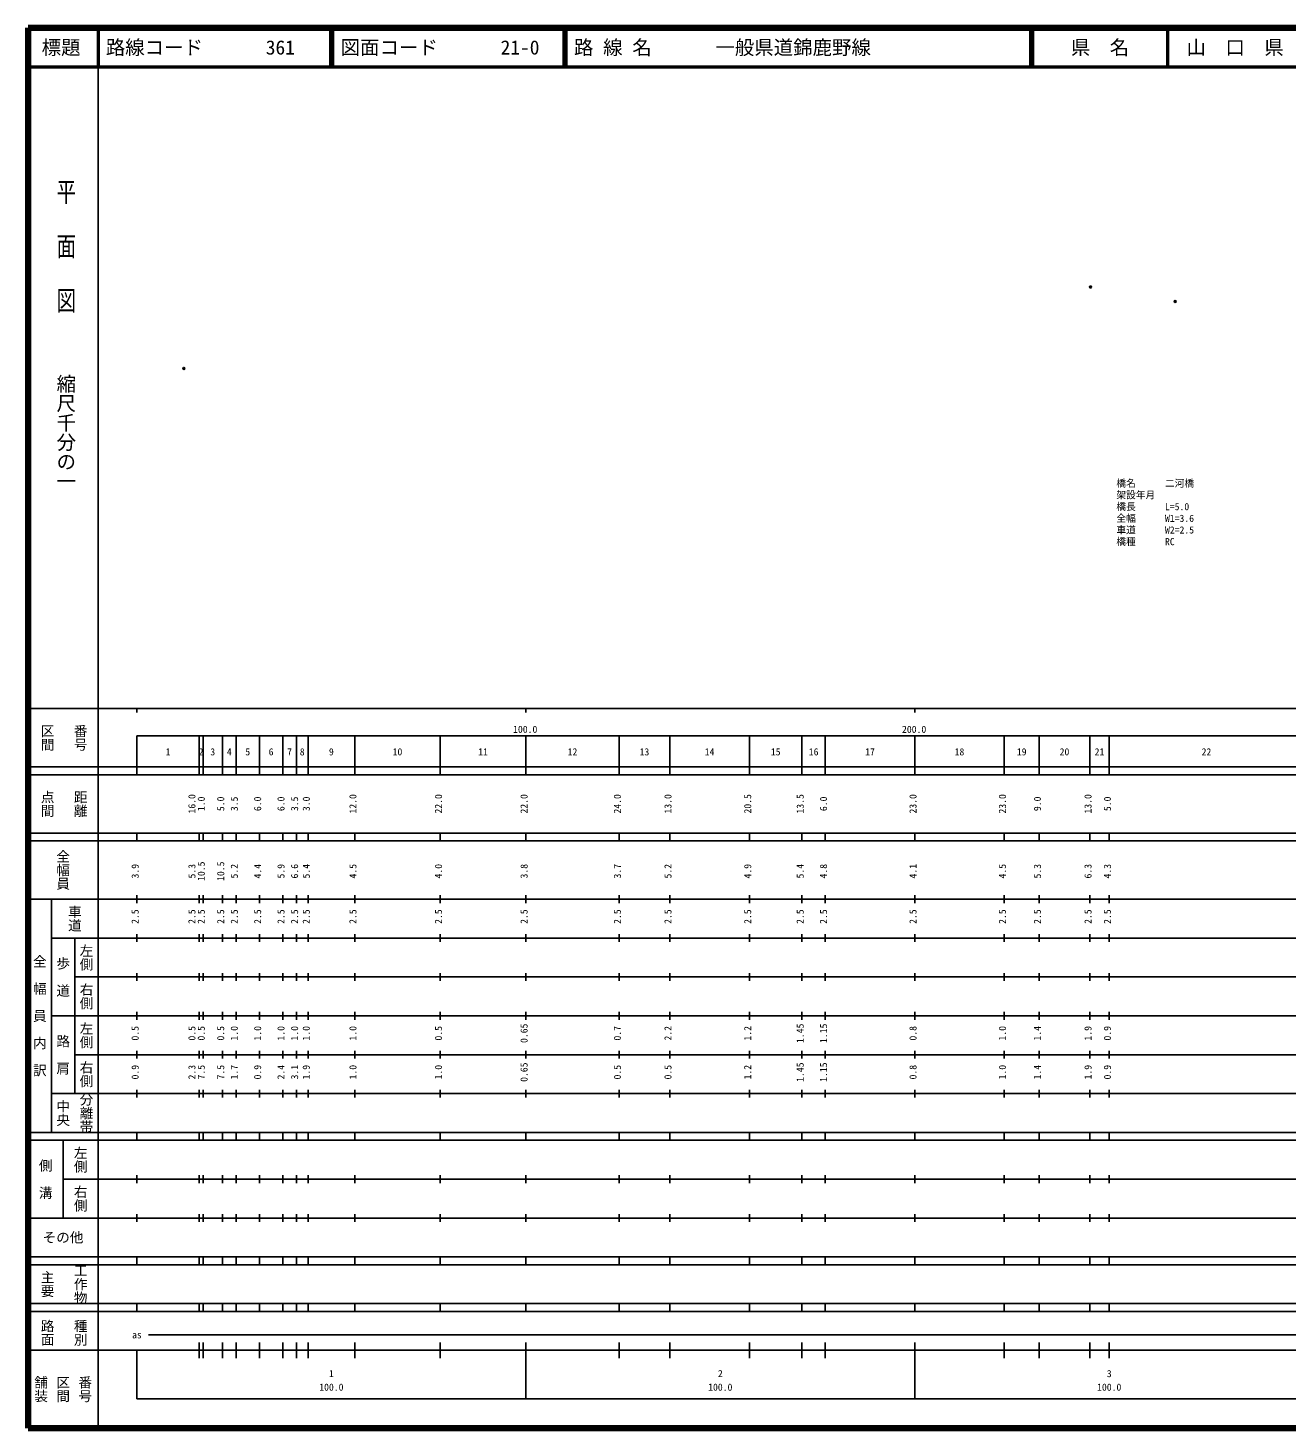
# Model space of a CAD drawing. Units: millimetres on the paper. Extents: x 40 to 680, y 20 to 380.
# Drawn here: x 40 to 363.7, y 20 to 380 of the extents above; entities that cross this region are included whole.
import ezdxf
from ezdxf.enums import TextEntityAlignment as Align

# ---------------------------------------------------------------- set-up
doc = ezdxf.new("R2010")
doc.units = ezdxf.units.MM
doc.header["$PDMODE"] = 32
doc.header["$PDSIZE"] = 0.5
for name, color, linetype in [('M-OTRS', 6, 'Continuous'), ('M-STR-HTXT', 7, 'Continuous'), ('M-TTL-TXT', 7, 'Continuous')]:
    doc.layers.add(name, color=color, linetype=linetype)
for name, color, linetype, lineweight in [('M-TTL', 2, 'Continuous', 140), ('M-TTL-BAND', 7, 'Continuous', 25), ('M-TTL-LINE', 7, 'Continuous', 50)]:
    doc.layers.add(name, color=color, linetype=linetype, lineweight=lineweight)
doc.styles.add('@ＭＳ ゴシック', font='')
doc.styles.add('ＭＳ ゴシック', font='')
doc.styles.get('@ＭＳ ゴシック').set_extended_font_data('@MS Gothic')
doc.styles.get('ＭＳ ゴシック').set_extended_font_data('MS Gothic')

msp = doc.modelspace()

# ---------------------------------------------------------------- linework, layer by layer
at = {"layer": 'M-OTRS'}
for p in [(313.211, 313.399), (334.967, 309.677), (80.08, 292.475)]:
    msp.add_point(p, dxfattribs=at)
at = {"layer": 'M-TTL'}
for p, q in [((40, 380), (40, 20)), ((680, 380), (40, 380)), ((40, 20), (680, 20))]:
    msp.add_line(p, q, dxfattribs=at)
at = {"layer": 'M-TTL-BAND'}
for p, q in [((58, 370), (58, 20)), ((40, 205), (579, 205)), ((68, 205), (68, 204)), ((168, 205), (168, 204)), ((268, 205), (268, 204)), ((68, 198), (579, 198)), ((68, 198), (68, 188)), ((84, 188), (84, 198)), ((85, 188), (85, 198)), ((90, 188), (90, 198)), ((93.5, 188), (93.5, 198)), ((99.5, 188), (99.5, 198)), ((105.5, 188), (105.5, 198)), ((109, 188), (109, 198)), ((112, 188), (112, 198)), ((124, 188), (124, 198)), ((146, 188), (146, 198)), ((168, 188), (168, 198)), ((192, 188), (192, 198)), ((205, 188), (205, 198)), ((225.5, 188), (225.5, 198)), ((239, 188), (239, 198)), ((245, 188), (245, 198)), ((268, 188), (268, 198)), ((291, 188), (291, 198)), ((300, 188), (300, 198)), ((313, 188), (313, 198)), ((318, 188), (318, 198)), ((40, 190), (579, 190)), ((40, 188), (579, 188)), ((40, 173), (579, 173)), ((68, 171), (68, 173)), ((84, 171), (84, 173)), ((85, 171), (85, 173)), ((90, 171), (90, 173)), ((93.5, 171), (93.5, 173)), ((99.5, 171), (99.5, 173)), ((105.5, 171), (105.5, 173)), ((109, 171), (109, 173)), ((112, 171), (112, 173)), ((124, 171), (124, 173)), ((146, 171), (146, 173)), ((168, 171), (168, 173)), ((192, 171), (192, 173)), ((205, 171), (205, 173)), ((225.5, 171), (225.5, 173)), ((239, 171), (239, 173)), ((245, 171), (245, 173)), ((268, 171), (268, 173)), ((291, 171), (291, 173)), ((300, 171), (300, 173)), ((313, 171), (313, 173)), ((318, 171), (318, 173)), ((40, 171), (579, 171)), ((40, 156), (579, 156)), ((46, 96), (46, 156)), ((68, 155), (68, 157)), ((84, 155), (84, 157)), ((85, 155), (85, 157)), ((90, 155), (90, 157)), ((93.5, 155), (93.5, 157)), ((99.5, 155), (99.5, 157)), ((105.5, 155), (105.5, 157)), ((109, 155), (109, 157)), ((112, 155), (112, 157)), ((124, 155), (124, 157)), ((146, 155), (146, 157)), ((168, 155), (168, 157)), ((192, 155), (192, 157)), ((205, 155), (205, 157)), ((225.5, 155), (225.5, 157)), ((239, 155), (239, 157)), ((245, 155), (245, 157)), ((268, 155), (268, 157)), ((291, 155), (291, 157)), ((300, 155), (300, 157)), ((313, 155), (313, 157)), ((318, 155), (318, 157)), ((46, 146), (579, 146)), ((52, 146), (52, 106)), ((68, 145), (68, 147)), ((84, 145), (84, 147)), ((85, 145), (85, 147)), ((90, 145), (90, 147)), ((93.5, 145), (93.5, 147)), ((99.5, 145), (99.5, 147)), ((105.5, 145), (105.5, 147)), ((109, 145), (109, 147)), ((112, 145), (112, 147)), ((124, 145), (124, 147)), ((146, 145), (146, 147)), ((168, 145), (168, 147)), ((192, 145), (192, 147)), ((205, 145), (205, 147)), ((225.5, 145), (225.5, 147)), ((239, 145), (239, 147)), ((245, 145), (245, 147)), ((268, 145), (268, 147)), ((291, 145), (291, 147)), ((300, 145), (300, 147)), ((313, 145), (313, 147)), ((318, 145), (318, 147)), ((68, 135), (68, 137)), ((84, 135), (84, 137)), ((85, 135), (85, 137)), ((90, 135), (90, 137)), ((93.5, 135), (93.5, 137)), ((99.5, 135), (99.5, 137)), ((105.5, 135), (105.5, 137)), ((109, 135), (109, 137)), ((112, 135), (112, 137)), ((124, 135), (124, 137)), ((146, 135), (146, 137)), ((168, 135), (168, 137)), ((192, 135), (192, 137)), ((205, 135), (205, 137)), ((225.5, 135), (225.5, 137)), ((239, 135), (239, 137)), ((245, 135), (245, 137)), ((268, 135), (268, 137)), ((291, 135), (291, 137)), ((300, 135), (300, 137)), ((313, 135), (313, 137)), ((318, 135), (318, 137)), ((52, 136), (579, 136)), ((46, 126), (579, 126)), ((68, 125), (68, 127)), ((84, 125), (84, 127)), ((85, 125), (85, 127)), ((90, 125), (90, 127)), ((93.5, 125), (93.5, 127)), ((99.5, 125), (99.5, 127)), ((105.5, 125), (105.5, 127)), ((109, 125), (109, 127)), ((112, 125), (112, 127)), ((124, 125), (124, 127)), ((146, 125), (146, 127)), ((168, 125), (168, 127)), ((192, 125), (192, 127)), ((205, 125), (205, 127)), ((225.5, 125), (225.5, 127)), ((239, 125), (239, 127)), ((245, 125), (245, 127)), ((268, 125), (268, 127)), ((291, 125), (291, 127)), ((300, 125), (300, 127)), ((313, 125), (313, 127)), ((318, 125), (318, 127)), ((52, 116), (579, 116)), ((68, 115), (68, 117)), ((84, 115), (84, 117)), ((85, 115), (85, 117)), ((90, 115), (90, 117)), ((93.5, 115), (93.5, 117)), ((99.5, 115), (99.5, 117)), ((105.5, 115), (105.5, 117)), ((109, 115), (109, 117)), ((112, 115), (112, 117)), ((124, 115), (124, 117)), ((146, 115), (146, 117)), ((168, 115), (168, 117)), ((192, 115), (192, 117)), ((205, 115), (205, 117)), ((225.5, 115), (225.5, 117)), ((239, 115), (239, 117)), ((245, 115), (245, 117)), ((268, 115), (268, 117)), ((291, 115), (291, 117)), ((300, 115), (300, 117)), ((313, 115), (313, 117)), ((318, 115), (318, 117)), ((46, 106), (579, 106)), ((68, 105), (68, 107)), ((84, 105), (84, 107)), ((85, 105), (85, 107)), ((90, 105), (90, 107)), ((93.5, 105), (93.5, 107)), ((99.5, 105), (99.5, 107)), ((105.5, 105), (105.5, 107)), ((109, 105), (109, 107)), ((112, 105), (112, 107)), ((124, 105), (124, 107)), ((146, 105), (146, 107)), ((168, 105), (168, 107)), ((192, 105), (192, 107)), ((205, 105), (205, 107)), ((225.5, 105), (225.5, 107)), ((239, 105), (239, 107)), ((245, 105), (245, 107)), ((268, 105), (268, 107)), ((291, 105), (291, 107)), ((300, 105), (300, 107)), ((313, 105), (313, 107)), ((318, 105), (318, 107)), ((40, 96), (579, 96)), ((40, 94), (579, 94)), ((49, 94), (49, 74)), ((68, 94), (68, 96)), ((84, 94), (84, 96)), ((85, 94), (85, 96)), ((90, 94), (90, 96)), ((93.5, 94), (93.5, 96)), ((99.5, 94), (99.5, 96)), ((105.5, 94), (105.5, 96)), ((109, 94), (109, 96)), ((112, 94), (112, 96)), ((124, 94), (124, 96)), ((146, 94), (146, 96)), ((168, 94), (168, 96)), ((192, 94), (192, 96)), ((205, 94), (205, 96)), ((225.5, 94), (225.5, 96)), ((239, 94), (239, 96)), ((245, 94), (245, 96)), ((268, 94), (268, 96)), ((291, 94), (291, 96)), ((300, 94), (300, 96)), ((313, 94), (313, 96)), ((318, 94), (318, 96)), ((49, 84), (579, 84)), ((68, 83), (68, 85)), ((84, 83), (84, 85)), ((85, 83), (85, 85)), ((90, 83), (90, 85)), ((93.5, 83), (93.5, 85)), ((99.5, 83), (99.5, 85)), ((105.5, 83), (105.5, 85)), ((109, 83), (109, 85)), ((112, 83), (112, 85)), ((124, 83), (124, 85)), ((146, 83), (146, 85)), ((168, 83), (168, 85)), ((192, 83), (192, 85)), ((205, 83), (205, 85)), ((225.5, 83), (225.5, 85)), ((239, 83), (239, 85)), ((245, 83), (245, 85)), ((268, 83), (268, 85)), ((291, 83), (291, 85)), ((300, 83), (300, 85)), ((313, 83), (313, 85)), ((318, 83), (318, 85)), ((40, 74), (579, 74)), ((68, 73), (68, 75)), ((84, 73), (84, 75)), ((85, 73), (85, 75)), ((90, 73), (90, 75)), ((93.5, 73), (93.5, 75)), ((99.5, 73), (99.5, 75)), ((105.5, 73), (105.5, 75)), ((109, 73), (109, 75)), ((112, 73), (112, 75)), ((124, 73), (124, 75)), ((146, 73), (146, 75)), ((168, 73), (168, 75)), ((192, 73), (192, 75)), ((205, 73), (205, 75)), ((225.5, 73), (225.5, 75)), ((239, 73), (239, 75)), ((245, 73), (245, 75)), ((268, 73), (268, 75)), ((291, 73), (291, 75)), ((300, 73), (300, 75)), ((313, 73), (313, 75)), ((318, 73), (318, 75)), ((40, 64), (579, 64)), ((40, 62), (579, 62)), ((68, 62), (68, 64)), ((84, 62), (84, 64)), ((85, 62), (85, 64)), ((90, 62), (90, 64)), ((93.5, 62), (93.5, 64)), ((99.5, 62), (99.5, 64)), ((105.5, 62), (105.5, 64)), ((109, 62), (109, 64)), ((112, 62), (112, 64)), ((124, 62), (124, 64)), ((146, 62), (146, 64)), ((168, 62), (168, 64)), ((192, 62), (192, 64)), ((205, 62), (205, 64)), ((225.5, 62), (225.5, 64)), ((239, 62), (239, 64)), ((245, 62), (245, 64)), ((268, 62), (268, 64)), ((291, 62), (291, 64)), ((300, 62), (300, 64)), ((313, 62), (313, 64)), ((318, 62), (318, 64)), ((40, 52), (579, 52)), ((68, 50), (68, 52)), ((84, 50), (84, 52)), ((85, 50), (85, 52)), ((90, 50), (90, 52)), ((93.5, 50), (93.5, 52)), ((99.5, 50), (99.5, 52)), ((105.5, 50), (105.5, 52)), ((109, 50), (109, 52)), ((112, 50), (112, 52)), ((124, 50), (124, 52)), ((146, 50), (146, 52)), ((168, 50), (168, 52)), ((192, 50), (192, 52)), ((205, 50), (205, 52)), ((225.5, 50), (225.5, 52)), ((239, 50), (239, 52)), ((245, 50), (245, 52)), ((268, 50), (268, 52)), ((291, 50), (291, 52)), ((300, 50), (300, 52)), ((313, 50), (313, 52)), ((318, 50), (318, 52)), ((40, 50), (579, 50)), ((71, 44), (565, 44)), ((40, 40), (579, 40)), ((68, 40), (68, 27.5)), ((84, 38), (84, 42)), ((85, 38), (85, 42)), ((90, 38), (90, 42)), ((93.5, 38), (93.5, 42)), ((99.5, 38), (99.5, 42)), ((105.5, 38), (105.5, 42)), ((109, 38), (109, 42)), ((112, 38), (112, 42)), ((124, 38), (124, 42)), ((146, 38), (146, 42)), ((168, 27.5), (168, 42)), ((192, 38), (192, 42)), ((205, 38), (205, 42)), ((225.5, 38), (225.5, 42)), ((239, 38), (239, 42)), ((245, 38), (245, 42)), ((268, 27.5), (268, 42)), ((291, 38), (291, 42)), ((300, 38), (300, 42)), ((313, 38), (313, 42)), ((318, 38), (318, 42)), ((68, 27.5), (579, 27.5))]:
    msp.add_line(p, q, dxfattribs=at)
at = {"layer": 'M-TTL-LINE'}
for p, q in [((58, 380), (58, 370)), ((117.75, 380), (117.75, 370)), ((118.25, 380), (118.25, 370)), ((177.75, 380), (177.75, 370)), ((178.25, 380), (178.25, 370)), ((297.75, 380), (297.75, 370)), ((298.25, 380), (298.25, 370)), ((333, 380), (333, 370)), ((40, 370), (680, 370))]:
    msp.add_line(p, q, dxfattribs=at)

# ---------------------------------------------------------------- texts
at = {"layer": 'M-STR-HTXT', "style": 'ＭＳ ゴシック'}
for s, p in [('橋名\u3000\u3000\u3000二河橋', (319.831, 261.461)), ('架設年月\u3000', (319.831, 258.461)), ('橋長\u3000\u3000\u3000L=5.0', (319.831, 255.461)), ('全幅\u3000\u3000\u3000W1=3.6', (319.831, 252.461)), ('車道\u3000\u3000\u3000W2=2.5', (319.831, 249.461)), ('橋種\u3000\u3000\u3000RC', (319.831, 246.461))]:
    msp.add_text(s, height=1.833, dxfattribs=at).set_placement(p, align=Align.BOTTOM_LEFT)
at = {"layer": 'M-TTL-BAND', "style": '@ＭＳ ゴシック', "width": 1.4}
msp.add_text('平  面  図', height=3.666, rotation=270, dxfattribs=at).set_placement((49.777, 306.475), align=Align.MIDDLE_RIGHT)
at = {"layer": 'M-TTL-BAND', "style": '@ＭＳ ゴシック'}
msp.add_text('縮尺千分の一', height=3.666, rotation=270, dxfattribs=at).set_placement((49.777, 261.03), align=Align.MIDDLE_RIGHT)
for s, p in [('区間', (45, 197.5)), ('番号', (53.5, 197.5)), ('点間', (45, 180.5)), ('距離', (53.5, 180.5)), ('全幅員', (49, 163.5)), ('車道', (52, 151)), ('左側', (55, 141)), ('全\u3000幅\u3000員\u3000内\u3000訳', (43, 126)), ('歩\u3000道', (49, 136)), ('右側', (55, 131)), ('左側', (55, 121)), ('路\u3000肩', (49, 116)), ('右側', (55, 111)), ('分離帯', (55, 101)), ('中央', (49, 101)), ('左側', (53.5, 89)), ('側\u3000溝', (44.5, 84)), ('右側', (53.5, 79)), ('工作物', (53.5, 57)), ('主要', (45, 57)), ('路面', (45, 44.5)), ('種別', (53.5, 44.5)), ('舗装', (43.333, 30)), ('区間', (49, 30)), ('番号', (54.667, 30))]:
    msp.add_text(s, height=2.566, rotation=270, dxfattribs=at).set_placement(p, align=Align.MIDDLE_CENTER)
at = {"layer": 'M-TTL-BAND', "style": 'ＭＳ ゴシック'}
for s, p in [('100.0', (167.844, 198.195)), ('200.0', (267.844, 198.195)), ('1', (76, 192.405)), ('2', (84.5, 192.405)), ('3', (87.5, 192.405)), ('4', (91.75, 192.405)), ('5', (96.5, 192.405)), ('6', (102.5, 192.405)), ('7', (107.25, 192.405)), ('8', (110.5, 192.405)), ('9', (118, 192.405)), ('10', (135, 192.405)), ('11', (157, 192.405)), ('12', (180, 192.405)), ('13', (198.5, 192.405)), ('14', (215.25, 192.405)), ('15', (232.25, 192.405)), ('16', (242, 192.405)), ('17', (256.5, 192.405)), ('18', (279.5, 192.405)), ('19', (295.5, 192.405)), ('20', (306.5, 192.405)), ('21', (315.5, 192.405)), ('22', (343, 192.405)), ('as', (68, 42.5)), ('1', (118, 32.523)), ('2', (218, 32.523)), ('3', (318, 32.523)), ('100.0', (118, 29.033)), ('100.0', (218, 29.033)), ('100.0', (318, 29.033))]:
    msp.add_text(s, height=1.833, dxfattribs=at).set_placement(p, align=Align.BOTTOM_CENTER)
for s, p in [('16.0', (83.601, 180.5)), ('1.0', (86, 180.5)), ('5.0', (91, 180.5)), ('3.5', (94.5, 180.5)), ('6.0', (100.5, 180.5)), ('6.0', (106.5, 180.5)), ('3.5', (110, 180.5)), ('3.0', (113, 180.5)), ('12.0', (125, 180.5)), ('22.0', (147, 180.5)), ('22.0', (169, 180.5)), ('24.0', (193, 180.5)), ('13.0', (206, 180.5)), ('20.5', (226.5, 180.5)), ('13.5', (240, 180.5)), ('6.0', (246, 180.5)), ('23.0', (269, 180.5)), ('23.0', (292, 180.5)), ('9.0', (301, 180.5)), ('13.0', (314, 180.5)), ('5.0', (319, 180.5)), ('3.9', (69, 163.174)), ('5.3', (83.601, 163.174)), ('10.5', (86, 163.174)), ('10.5', (91, 163.174)), ('5.2', (94.5, 163.174)), ('4.4', (100.5, 163.174)), ('5.9', (106.5, 163.174)), ('6.6', (110, 163.174)), ('5.4', (113, 163.174)), ('4.5', (125, 163.174)), ('4.0', (147, 163.174)), ('3.8', (169, 163.174)), ('3.7', (193, 163.174)), ('5.2', (206, 163.174)), ('4.9', (226.5, 163.174)), ('5.4', (240, 163.174)), ('4.8', (246, 163.174)), ('4.1', (269, 163.174)), ('4.5', (292, 163.174)), ('5.3', (301, 163.174)), ('6.3', (314, 163.174)), ('4.3', (319, 163.174)), ('2.5', (69, 151.5)), ('2.5', (83.601, 151.5)), ('2.5', (86, 151.5)), ('2.5', (91, 151.5)), ('2.5', (94.5, 151.5)), ('2.5', (100.5, 151.5)), ('2.5', (106.5, 151.5)), ('2.5', (110, 151.5)), ('2.5', (113, 151.5)), ('2.5', (125, 151.5)), ('2.5', (147, 151.5)), ('2.5', (169, 151.5)), ('2.5', (193, 151.5)), ('2.5', (206, 151.5)), ('2.5', (226.5, 151.5)), ('2.5', (240, 151.5)), ('2.5', (246, 151.5)), ('2.5', (269, 151.5)), ('2.5', (292, 151.5)), ('2.5', (301, 151.5)), ('2.5', (314, 151.5)), ('2.5', (319, 151.5)), ('0.5', (69, 121.5)), ('0.5', (83.601, 121.5)), ('0.5', (86, 121.5)), ('0.5', (91, 121.5)), ('1.0', (94.5, 121.5)), ('1.0', (100.5, 121.5)), ('1.0', (106.5, 121.5)), ('1.0', (110, 121.5)), ('1.0', (113, 121.5)), ('1.0', (125, 121.5)), ('0.5', (147, 121.5)), ('0.65', (169, 121.5)), ('0.7', (193, 121.5)), ('2.2', (206, 121.5)), ('1.2', (226.5, 121.5)), ('1.45', (240, 121.5)), ('1.15', (246, 121.5)), ('0.8', (269, 121.5)), ('1.0', (292, 121.5)), ('1.4', (301, 121.5)), ('1.9', (314, 121.5)), ('0.9', (319, 121.5)), ('0.9', (69, 111.5)), ('2.3', (83.601, 111.5)), ('7.5', (86, 111.5)), ('7.5', (91, 111.5)), ('1.7', (94.5, 111.5)), ('0.9', (100.5, 111.5)), ('2.4', (106.5, 111.5)), ('3.1', (110, 111.5)), ('1.9', (113, 111.5)), ('1.0', (125, 111.5)), ('1.0', (147, 111.5)), ('0.65', (169, 111.5)), ('0.5', (193, 111.5)), ('0.5', (206, 111.5)), ('1.2', (226.5, 111.5)), ('1.45', (240, 111.5)), ('1.15', (246, 111.5)), ('0.8', (269, 111.5)), ('1.0', (292, 111.5)), ('1.4', (301, 111.5)), ('1.9', (314, 111.5)), ('0.9', (319, 111.5))]:
    msp.add_text(s, height=1.833, rotation=90, dxfattribs=at).set_placement(p, align=Align.BOTTOM_CENTER)
msp.add_text('その他', height=2.566, dxfattribs=at).set_placement((49, 69), align=Align.MIDDLE_CENTER)
at = {"layer": 'M-TTL-TXT', "style": 'ＭＳ ゴシック'}
for s, p in [('標題', (48.5, 375)), ('県\u3000名', (315.625, 375)), ('山\u3000口\u3000県', (350.375, 375))]:
    msp.add_text(s, height=3.666, dxfattribs=at).set_placement(p, align=Align.MIDDLE_CENTER)
for s, p in [('路線コード', (60, 375)), ('361', (101.142, 375)), ('図面コード', (120.38, 375)), ('21-0', (161.521, 375)), ('路 線 名', (180.38, 375)), ('一般県道錦鹿野線', (216.734, 375))]:
    msp.add_text(s, height=3.666, dxfattribs=at).set_placement(p, align=Align.MIDDLE_LEFT)

doc.saveas('drawing.dxf')
